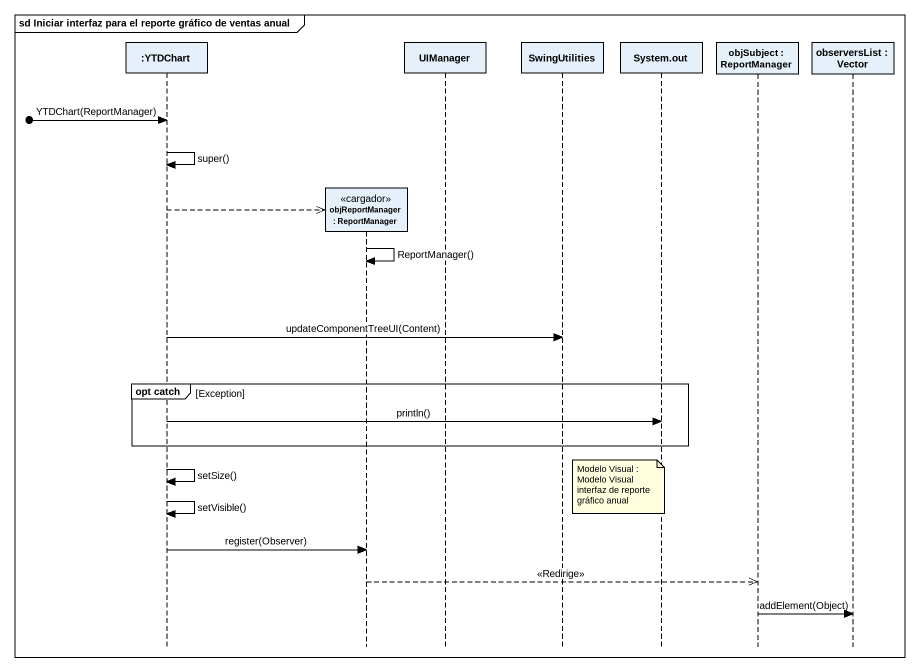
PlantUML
@startuml
mainframe sd Iniciar interfaz para el reporte gráfico de ventas anual
hide footbox
participant ":YTDChart" as YTDChart
participant "objReportManager : ReportManager" as objReportManager <<cargador>>
participant UIManager
participant SwingUtilities
participant "System.out" as System_out
participant "objSubject : ReportManager" as objSubject
participant "observersList : Vector" as observersList

[o-> YTDChart : YTDChart(ReportManager)
YTDChart -> YTDChart : super()
YTDChart -->> objReportManager **
objReportManager -> objReportManager : ReportManager()
YTDChart -> SwingUtilities : updateComponentTreeUI(Content)
group opt catch [Exception]
  YTDChart -> System_out : println()
end
YTDChart -> YTDChart : setSize()
note over System_out : Modelo Visual : Modelo Visual interfaz de reporte gráfico anual
YTDChart -> YTDChart : setVisible()
YTDChart -> objReportManager : register(Observer)
objReportManager -->> objSubject : <<Redirige>>
objSubject -> observersList : addElement(Object)
@enduml
